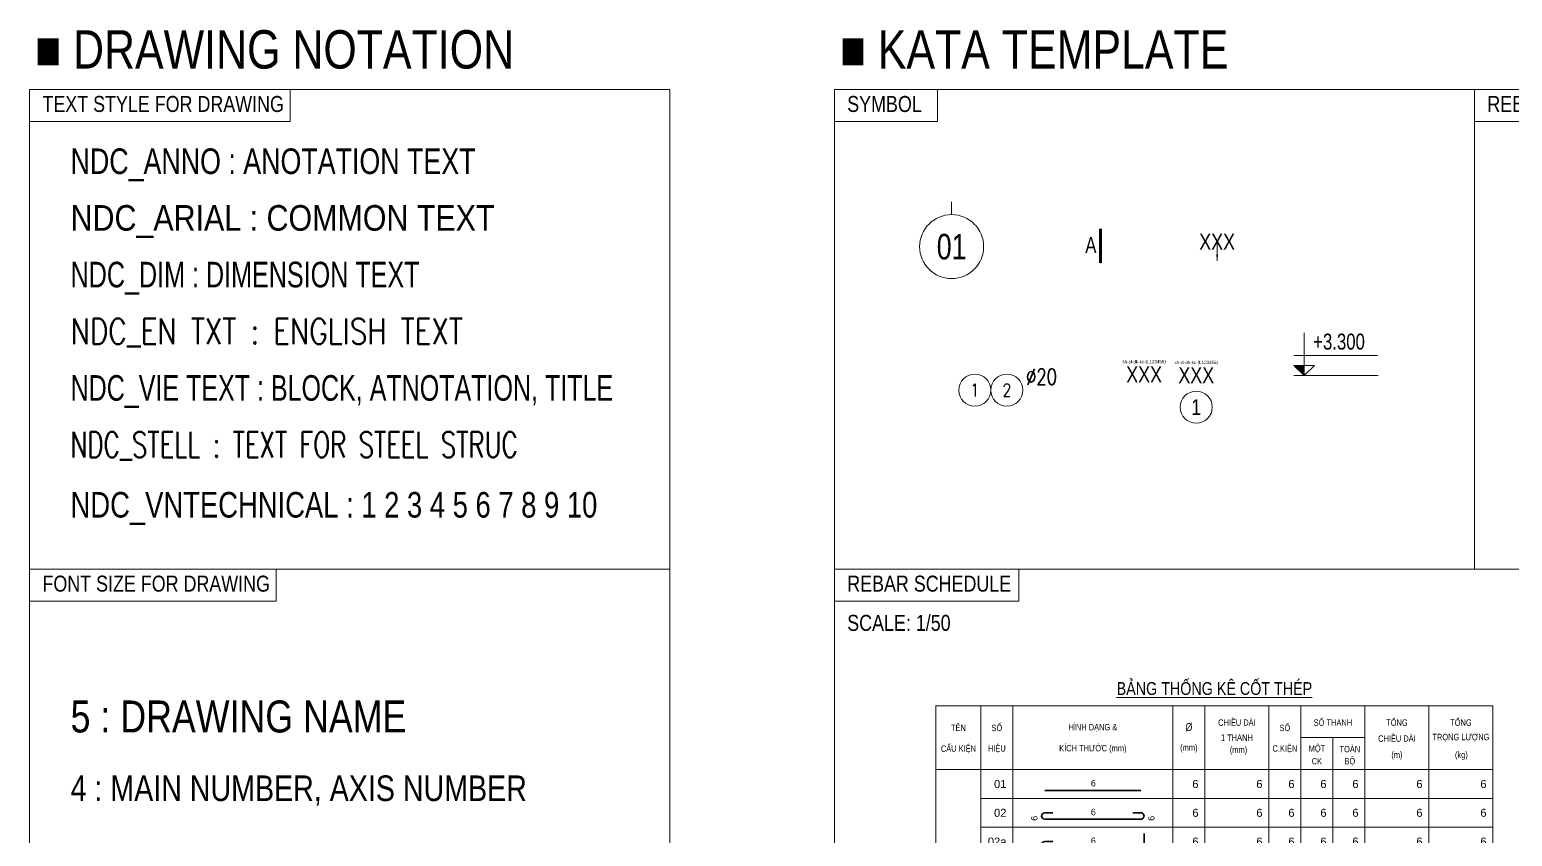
# Model space of a CAD drawing. Header units: millimetres. Extents: x -172050 to 1089997, y 452920 to 1051687.
# Drawn here: x -113596 to -90433, y 489152 to 501767 of the extents above; entities that cross this region are included whole.
import ezdxf
from ezdxf.enums import TextEntityAlignment as Align

# ---------------------------------------------------------------- set-up
doc = ezdxf.new("R2010")
doc.units = ezdxf.units.MM
doc.header["$MEASUREMENT"] = 0
doc.linetypes.add('CENTER2', pattern=[1.125, 0.75, -0.125, 0.125, -0.125])
doc.layers.get('Defpoints').update_dxf_attribs({"color": 151, "lineweight": 9})
for name, color, linetype, lineweight in [('NDC_FRAME', 7, 'Continuous', 20), ('NDC_S_ANNO', 7, 'Continuous', 20), ('NDC_S_AXIS', 5, 'CENTER2', 13), ('NDC_S_DIM', 1, 'Continuous', 15), ('NDC_S_REBAR', 4, 'Continuous', 35), ('NDC_S_SYMBOL', 1, 'Continuous', 15), ('NDC_S_TEXT SYMBOL', 7, 'Continuous', 20), ('NDC_S_VN TEXT', 7, 'Continuous', 20), ('NDC_Table', 3, 'Continuous', 20)]:
    doc.layers.add(name, color=color, linetype=linetype, lineweight=lineweight)
doc.styles.add('ARIAL', font='arial.ttf', dxfattribs={"width": 0.8})
doc.styles.add('NDC_ANNO', font='', dxfattribs={"width": 0.8})
doc.styles.add('NDC_ARIAL', font='arial.ttf', dxfattribs={"width": 0.85})
doc.styles.add('NDC_DIM', font='', dxfattribs={"width": 0.75})
doc.styles.add('NDC_EN TXT', font='romans.shx', dxfattribs={"width": 0.8})
doc.styles.add('NDC_STEEL', font='romans.shx', dxfattribs={"width": 0.8})
doc.styles.add('NDC_VIE TXT', font='arial.ttf', dxfattribs={"width": 0.8})
doc.styles.add('NDC_VNTEKNICAL', font='', dxfattribs={"width": 0.8})
doc.styles.get('NDC_ANNO').set_extended_font_data('Dotum')
doc.styles.get('NDC_DIM').set_extended_font_data('Dotum')
doc.styles.get('NDC_VNTEKNICAL').set_extended_font_data('.VnTeknical')
doc.dimstyles.new('NDC_dim_iso', dxfattribs={"dimtxt": 2.2, "dimasz": 1, "dimexe": 1.5, "dimexo": 2.5, "dimgap": 1, "dimtad": 1, "dimdec": 0, "dimzin": 0, "dimdsep": 46, "dimtxsty": 'NDC_DIM', "dimblk": 'DIMMARK', "dimcen": 0.09, "dimdle": 1.2, "dimclrd": 1, "dimclre": 1, "dimclrt": 3, "dimadec": 0, "dimazin": 0, "dimtfac": 1, "dimtdec": 0, "dimtix": 1, "dimtofl": 0, "dimtmove": 0, "dimatfit": 3, "dimfxl": 6, "dimfxlon": 1, "dimtolj": 1, "dimtzin": 0, "dimarcsym": 0})

# ---------------------------------------------------------------- blocks, each defined once
blk = doc.blocks.new('dang01')
at = {"layer": 'NDC_S_REBAR'}
blk.add_line((3405, -650), (6405, -650), dxfattribs=at)
at = {"layer": 'NDC_Table'}
for p, q in [((0, 0), (0, -900)), ((1405, 0), (1405, -900)), ((2405, 0), (2405, -900)), ((7405, 0), (7405, -900)), ((8405, 0), (8405, -900)), ((10405, 0), (10405, -900)), ((11405, 0), (11405, -900)), ((12405, 0), (12405, -900)), ((13405, 0), (13405, -900)), ((15405, 0), (15405, -900)), ((17405, 0), (17405, -900)), ((1405, -900), (17405, -900))]:
    blk.add_line(p, q, dxfattribs=at)
at = {"layer": 'NDC_S_VN TEXT', "style": 'ARIAL'}
for p in [(2205, -450), (8205, -450), (10205, -450), (11205, -450), (12205, -450), (13205, -450), (15205, -450), (17205, -450)]:
    blk.add_attdef('D03', text='', height=250, dxfattribs=at).set_placement(p, align=Align.MIDDLE_RIGHT)
blk.add_attdef('00000000', text='', height=200, dxfattribs=at).set_placement((4920, -425), align=Align.MIDDLE_CENTER)
blk = doc.blocks.new('dang02')
at = {"layer": 'NDC_S_REBAR'}
blk.add_lwpolyline([(3655, -450), (3405, -450, 1), (3405, -650), (6405, -650, 1.000854), (6405, -450), (6155, -450)], format="xyb", dxfattribs=at)
at = {"layer": 'NDC_Table'}
for p, q in [((0, 0), (0, -900)), ((1405, 0), (1405, -900)), ((2405, 0), (2405, -900)), ((7405, 0), (7405, -900)), ((8405, 0), (8405, -900)), ((10405, 0), (10405, -900)), ((11405, 0), (11405, -900)), ((12405, 0), (12405, -900)), ((13405, 0), (13405, -900)), ((15405, 0), (15405, -900)), ((17405, 0), (17405, -900)), ((1405, -900), (17405, -900))]:
    blk.add_line(p, q, dxfattribs=at)
at = {"layer": 'NDC_S_VN TEXT', "style": 'ARIAL'}
for p in [(2205, -450), (8205, -450), (10205, -450), (11205, -450), (12205, -450), (13205, -450), (15205, -450), (17205, -450)]:
    blk.add_attdef('D03', text='', height=250, dxfattribs=at).set_placement(p, align=Align.MIDDLE_RIGHT)
for p in [(3073, -699), (6733, -699)]:
    blk.add_attdef('D03', text='', height=200, rotation=90, dxfattribs=at).set_placement(p, align=Align.MIDDLE_LEFT)
blk.add_attdef('D03', text='', height=200, dxfattribs=at).set_placement((4920, -425), align=Align.MIDDLE_CENTER)
blk = doc.blocks.new('*U5')
at = {"layer": 'NDC_S_DIM'}
blk.add_circle((0, 0), 5, dxfattribs=at)
at = {"layer": 'NDC_S_SYMBOL'}
blk.add_line((0, 5), (0, 7), dxfattribs=at)
at = {"layer": 'NDC_S_TEXT SYMBOL', "color": 7, "style": 'NDC_ANNO', "width": 0.8}
blk.add_attdef('GRID', text='', height=4, dxfattribs=at).set_placement((0, 0), align=Align.MIDDLE)
blk = doc.blocks.new('*U186')
for centre in [(-7.5, 0), (-2.5, 0)]:
    blk.add_circle(centre, 2.5)
at = {"layer": 'NDC_S_VN TEXT', "color": 3, "style": 'NDC_EN TXT', "width": 0.75}
blk.add_attdef('DK1', (0.5, 0.85), '', height=2.5, dxfattribs=at)
at = {"layer": 'NDC_S_VN TEXT', "color": 7, "style": 'NDC_EN TXT', "width": 0.8}
for tag, p in [('SH1', (-7.5, 0)), ('SH2', (-2.5, 0))]:
    blk.add_attdef(tag, text='', height=2, dxfattribs=at).set_placement(p, align=Align.MIDDLE)
blk = doc.blocks.new('Tieude')
at = {"layer": 'NDC_Table'}
for p, q in [((0, 2000), (0, 0)), ((0, 2000), (17405, 2000)), ((1405, 2000), (1405, 0)), ((2405, 2000), (2405, 0)), ((7405, 2000), (7405, 0)), ((8405, 2000), (8405, 0)), ((10405, 2000), (10405, 0)), ((11405, 1000), (11405, 2000)), ((13405, 2000), (13405, 0)), ((15405, 2000), (15405, 0)), ((17405, 2000), (17405, 0)), ((11405, 1000), (13405, 1000)), ((11405, 1000), (11405, 0)), ((12405, 1000), (12405, 0)), ((0, 0), (17405, 0))]:
    blk.add_line(p, q, dxfattribs=at)
at = {"layer": 'NDC_S_VN TEXT', "style": 'ARIAL', "width": 0.8}
for s, height, p in [('%%UBẢNG THỐNG KÊ CỐT THÉP', 400, (8703, 2594)), ('TÊN', 200, (705, 1333)), ('SỐ', 200, (1905, 1333)), ('HÌNH DẠNG &', 200, (4905, 1333)), ('%%C', 250, (7905, 1333)), ('CHIỀU DÀI', 200, (9405, 1500)), ('SỐ', 200, (10905, 1333)), ('SỐ THANH', 200, (12405, 1500)), ('TỔNG', 200, (14405, 1500)), ('TỔNG', 200, (16405, 1500)), ('1 THANH', 200, (9405, 1000)), ('CHIỀU DÀI', 200, (14405, 1000)), ('TRỌNG LƯỢNG', 200, (16405, 1000)), ('CẤU KIỆN', 200, (705, 667)), ('HIỆU', 200, (1905, 667)), ('KÍCH THƯỚC (mm)', 200, (4905, 667)), ('(mm)', 200, (7905, 667)), ('(mm)', 200, (9455, 599)), ('C.KIỆN', 200, (10905, 667)), ('MỘT', 200, (11905, 667)), ('TOÀN', 200, (12935, 667)), ('(m)', 200, (14405, 443)), ('(kg)', 200, (16418, 443)), ('CK', 200, (11905, 264)), ('BỘ', 200, (12935, 271))]:
    blk.add_text(s, height=height, dxfattribs=at).set_placement(p, align=Align.MIDDLE)
blk = doc.blocks.new('dang02a')
at = {"layer": 'NDC_S_REBAR'}
blk.add_lwpolyline([(3655, -450), (3405, -450, 1), (3405, -650), (6405, -650, 0.415068), (6505, -550), (6505, -200)], format="xyb", dxfattribs=at)
at = {"layer": 'NDC_Table'}
for p, q in [((0, 0), (0, -900)), ((1405, 0), (1405, -900)), ((2405, 0), (2405, -900)), ((7405, 0), (7405, -900)), ((8405, 0), (8405, -900)), ((10405, 0), (10405, -900)), ((11405, 0), (11405, -900)), ((12405, 0), (12405, -900)), ((13405, 0), (13405, -900)), ((15405, 0), (15405, -900)), ((17405, 0), (17405, -900)), ((1405, -900), (17405, -900))]:
    blk.add_line(p, q, dxfattribs=at)
at = {"layer": 'NDC_S_VN TEXT', "style": 'ARIAL'}
for p in [(2205, -450), (8205, -450), (10205, -450), (11205, -450), (12205, -450), (13205, -450), (15205, -450), (17205, -450)]:
    blk.add_attdef('D03', text='', height=250, dxfattribs=at).set_placement(p, align=Align.MIDDLE_RIGHT)
for p in [(3073, -699), (6733, -699)]:
    blk.add_attdef('D03', text='', height=200, rotation=90, dxfattribs=at).set_placement(p, align=Align.MIDDLE_LEFT)
blk.add_attdef('D03', text='', height=200, dxfattribs=at).set_placement((4920, -425), align=Align.MIDDLE_CENTER)
blk = doc.blocks.new('kata_block_KHTCT')
at = {"layer": 'Defpoints', "color": 8, "style": 'ARIAL', "width": 0.8}
blk.add_attdef('CONG_THUC', text='', height=0.5, dxfattribs=at).set_placement((0, 2), align=Align.MIDDLE_CENTER)
at = {"layer": 'NDC_S_VN TEXT', "color": 3, "style": 'ARIAL', "width": 0.8}
blk.add_attdef('CHU_THICH', text='', height=2.5, dxfattribs=at).set_placement((0, 0), align=Align.MIDDLE_CENTER)
blk = doc.blocks.new('DIMMARK')
at = {"layer": 'NDC_S_DIM', "color": 1}
blk.add_line((-1.5, 0), (1, 0), dxfattribs=at)
at = {"layer": 'NDC_S_DIM', "color": 2, "const_width": 0.1}
blk.add_lwpolyline([(-0.42, -0.42), (0.42, 0.42)], dxfattribs=at)
blk = doc.blocks.new('*U144')
blk.add_circle((0, -5), 2.5)
at = {"layer": 'Defpoints', "color": 8, "style": 'ARIAL', "width": 0.8}
blk.add_attdef('CONG_THUC', text='', height=0.5, dxfattribs=at).set_placement((0, 2), align=Align.MIDDLE_CENTER)
at = {"layer": 'NDC_S_VN TEXT', "color": 3, "style": 'ARIAL', "width": 0.8}
blk.add_attdef('CHU_THICH', text='', height=2.5, dxfattribs=at).set_placement((0, 0), align=Align.MIDDLE_CENTER)
at = {"layer": 'NDC_S_VN TEXT', "color": 7, "style": 'ARIAL', "width": 0.8}
blk.add_attdef('SH', text='', height=2.5, dxfattribs=at).set_placement((0, -5), align=Align.MIDDLE)
blk = doc.blocks.new('*U178')
at = {"layer": 'NDC_S_ANNO', "linetype": 'ByBlock', "lineweight": -2}
blk.add_line((0, 4.36), (0, -1), dxfattribs=at)
at = {"layer": 'NDC_S_ANNO', "ltscale": 0.005, "const_width": 0.5}
blk.add_lwpolyline([(0, -1), (0, 4.36)], dxfattribs=at)
at = {"layer": 'NDC_S_TEXT SYMBOL', "linetype": 'ByBlock', "lineweight": -2, "style": 'NDC_ANNO', "width": 0.8}
blk.add_attdef('DETAIL', text='', height=2.5, dxfattribs=at).set_placement((-0.64, 1.82), align=Align.MIDDLE_RIGHT)
blk = doc.blocks.new('kata_block_CT')
at = {"layer": 'NDC_S_ANNO'}
blk.add_hatch(color=3, dxfattribs=at).paths.add_polyline_path([(0, 1.6), (-1.61, 1.6), (0, 0)])
at = {"layer": 'NDC_S_ANNO', "ltscale": 50}
h = blk.add_hatch(dxfattribs=at)
h.set_pattern_fill('ANSI31', color=256, scale=1.406251, style=0)
h.set_pattern_definition([(45, (0, 5e-12), (-3.157, 3.157), [])])
h.paths.add_polyline_path([(0, 1.6), (0, 0), (1.61, 1.6)])
for p, q in [((-1.59, 3.14), (11.47, 3.14)), ((11.56, 0), (-1.64, 0))]:
    blk.add_line(p, q, dxfattribs=at)
for points in [[(0, 6.69), (0, 0)], [(0, 0), (-1.61, 1.6), (0, 1.6)], [(0, 0), (1.61, 1.6), (0, 1.6)]]:
    blk.add_lwpolyline(points, dxfattribs=at)
at = {"layer": 'NDC_S_ANNO', "color": 8, "ltscale": 50}
blk.add_lwpolyline([(0, 0), (-1.61, 1.6), (0, 1.6)], dxfattribs=at)
at = {"layer": 'NDC_S_TEXT SYMBOL', "color": 3, "style": 'NDC_ANNO', "width": 0.8}
blk.add_attdef('CT', (1.41, 4.07), '', height=2.5, dxfattribs=at)
blk = doc.blocks.new('*U179')
at = {"layer": 'NDC_S_ANNO', "ltscale": 0.8, "style": 'ARIAL', "width": 0.8}
blk.add_attdef('TEN', text='', height=2.5, dxfattribs=at).set_placement((0, 3), align=Align.MIDDLE_CENTER)
at = {"layer": 'NDC_S_ANNO', "ltscale": 0.8, "style": 'ARIAL', "width": 0.8, "flags": 1}
blk.add_attdef('CHU_THICH', text='', height=2.5, dxfattribs=at).set_placement((0, 0), align=Align.MIDDLE_CENTER)
at = {"layer": 'Defpoints'}
blk.add_leader([(0, 0), (0, 3)], dimstyle='NDC_dim_iso', override={"dimgap": 0.625, "dimtad": 0}, dxfattribs=at)

msp = doc.modelspace()

# ---------------------------------------------------------------- linework, layer by layer
at = {"layer": 'NDC_FRAME'}
for p, q in [((-113596, 500829.1), (-113596, 470829.1)), ((-113596, 500829.1), (-103596, 500829.1)), ((-109526.9, 500329.1), (-109526.9, 500829.1)), ((-103596, 500829.1), (-103596, 470829.1)), ((-101023.9, 470829.1), (-101023.9, 500829.1)), ((-71023.9, 500829.1), (-101023.9, 500829.1)), ((-99415.3, 500329.1), (-99415.3, 500829.1)), ((-91023.9, 500829.1), (-91023.9, 493329.1)), ((-113596, 500329.1), (-109526.9, 500329.1)), ((-101023.9, 500329.1), (-99415.3, 500329.1)), ((-91023.9, 500329.1), (-88576.2, 500329.1)), ((-113596, 493329.1), (-103596, 493329.1)), ((-109746.6, 492829.1), (-109746.6, 493329.1)), ((-101023.9, 493329.1), (-71023.9, 493329.1)), ((-98141.5, 492829.1), (-98141.5, 493329.1)), ((-113596, 492829.1), (-109746.6, 492829.1)), ((-101023.9, 492829.1), (-98141.5, 492829.1))]:
    msp.add_line(p, q, dxfattribs=at)

# ---------------------------------------------------------------- block references
at = {"xscale": 100, "yscale": 100, "zscale": 100}
msp.add_blockref('kata_block_KHTCT', (-96185.6, 496374.6), dxfattribs=at).add_auto_attribs({'CHU_THICH': 'XXX', 'CONG_THUC': 'sh-sl-dk-kc-(L123456)'})
ref = msp.add_blockref('dang02a', (-99439, 489295.7), dxfattribs=dict(xscale=0.5, yscale=0.5, zscale=0.5))
ref.add_attrib('D03', '02a', dxfattribs={"layer": 'NDC_S_VN TEXT', "height": 125, "style": 'ARIAL'}).set_placement((-98336.4, 489070.7), align=Align.MIDDLE_RIGHT)
ref.add_attrib('D03', '6', dxfattribs={"layer": 'NDC_S_VN TEXT', "height": 100, "rotation": 90, "style": 'ARIAL'}).set_placement((-97902.4, 488946.1), align=Align.MIDDLE_LEFT)
ref.add_attrib('D03', '6', dxfattribs={"layer": 'NDC_S_VN TEXT', "height": 100, "style": 'ARIAL'}).set_placement((-96979.2, 489083.3), align=Align.MIDDLE_CENTER)
ref.add_attrib('D03', '6', dxfattribs={"layer": 'NDC_S_VN TEXT', "height": 100, "rotation": 90, "style": 'ARIAL'}).set_placement((-96072.8, 488946.1), align=Align.MIDDLE_LEFT)
ref.add_attrib('D03', '6', dxfattribs={"layer": 'NDC_S_VN TEXT', "height": 125, "style": 'ARIAL'}).set_placement((-95336.4, 489070.7), align=Align.MIDDLE_RIGHT)
ref.add_attrib('D03', '6', dxfattribs={"layer": 'NDC_S_VN TEXT', "height": 125, "style": 'ARIAL'}).set_placement((-94336.4, 489070.7), align=Align.MIDDLE_RIGHT)
ref.add_attrib('D03', '6', dxfattribs={"layer": 'NDC_S_VN TEXT', "height": 125, "style": 'ARIAL'}).set_placement((-93836.4, 489070.7), align=Align.MIDDLE_RIGHT)
ref.add_attrib('D03', '6', dxfattribs={"layer": 'NDC_S_VN TEXT', "height": 125, "style": 'ARIAL'}).set_placement((-93336.4, 489070.7), align=Align.MIDDLE_RIGHT)
ref.add_attrib('D03', '6', dxfattribs={"layer": 'NDC_S_VN TEXT', "height": 125, "style": 'ARIAL'}).set_placement((-92836.4, 489070.9), align=Align.MIDDLE_RIGHT)
ref.add_attrib('D03', '6', dxfattribs={"layer": 'NDC_S_VN TEXT', "height": 125, "style": 'ARIAL'}).set_placement((-91836.4, 489070.7), align=Align.MIDDLE_RIGHT)
ref.add_attrib('D03', '6', dxfattribs={"layer": 'NDC_S_VN TEXT', "height": 125, "style": 'ARIAL'}).set_placement((-90836.4, 489070.7), align=Align.MIDDLE_RIGHT)
at = {"layer": 'NDC_S_AXIS', "xscale": 100, "yscale": 100, "zscale": 100}
msp.add_blockref('*U5', (-99192.6, 498373.4), dxfattribs=at).add_auto_attribs({'GRID': '01'})
at = {"layer": 'NDC_S_VN TEXT', "xscale": 100, "yscale": 100, "zscale": 100}
for name, p, values in [('*U178', (-96866.4, 498217.2), {'DETAIL': 'A'}), ('*U179', (-95045.3, 498149.9), {'TEN': 'XXX'}), ('kata_block_CT', (-93685.6, 496356.5), {'CT': '+3.300'}), ('*U186', (-98080, 496129.5), {'SH1': '1', 'SH2': '2', 'DK1': '%%c20'}), ('*U144', (-95371.4, 496363.3), {'CHU_THICH': 'XXX', 'CONG_THUC': 'sh-sl-dk-kc-(L123456)', 'SH': '1'})]:
    msp.add_blockref(name, p, dxfattribs=at).add_auto_attribs(values)
at = {"layer": 'NDC_S_VN TEXT', "xscale": 0.5, "yscale": 0.5, "zscale": 0.5}
msp.add_blockref('Tieude', (-99439, 490195.7), dxfattribs=at)
at = {"layer": 'NDC_S_VN TEXT'}
ref = msp.add_blockref('dang01', (-99439, 490195.7), dxfattribs=dict(at, xscale=0.5, yscale=0.5, zscale=0.5))
ref.add_attrib('D03', '01', dxfattribs={"height": 125, "style": 'ARIAL'}).set_placement((-98336.4, 489970.7), align=Align.MIDDLE_RIGHT)
ref.add_attrib('00000000', '6', dxfattribs={"height": 100, "style": 'ARIAL'}).set_placement((-96979.2, 489983.3), align=Align.MIDDLE_CENTER)
ref.add_attrib('D03', '6', dxfattribs={"height": 125, "style": 'ARIAL'}).set_placement((-95336.4, 489970.7), align=Align.MIDDLE_RIGHT)
ref.add_attrib('D03', '6', dxfattribs={"height": 125, "style": 'ARIAL'}).set_placement((-94336.4, 489970.7), align=Align.MIDDLE_RIGHT)
ref.add_attrib('D03', '6', dxfattribs={"height": 125, "style": 'ARIAL'}).set_placement((-93836.4, 489970.7), align=Align.MIDDLE_RIGHT)
ref.add_attrib('D03', '6', dxfattribs={"height": 125, "style": 'ARIAL'}).set_placement((-93336.4, 489970.7), align=Align.MIDDLE_RIGHT)
ref.add_attrib('D03', '6', dxfattribs={"height": 125, "style": 'ARIAL'}).set_placement((-92836.4, 489970.9), align=Align.MIDDLE_RIGHT)
ref.add_attrib('D03', '6', dxfattribs={"height": 125, "style": 'ARIAL'}).set_placement((-91836.4, 489970.7), align=Align.MIDDLE_RIGHT)
ref.add_attrib('D03', '6', dxfattribs={"height": 125, "style": 'ARIAL'}).set_placement((-90836.4, 489970.7), align=Align.MIDDLE_RIGHT)
ref = msp.add_blockref('dang02', (-99439, 489745.7), dxfattribs=dict(at, xscale=0.5, yscale=0.5, zscale=0.5))
ref.add_attrib('D03', '02', dxfattribs={"height": 125, "style": 'ARIAL'}).set_placement((-98336.4, 489520.7), align=Align.MIDDLE_RIGHT)
ref.add_attrib('D03', '6', dxfattribs={"height": 100, "rotation": 90, "style": 'ARIAL'}).set_placement((-97902.4, 489396.1), align=Align.MIDDLE_LEFT)
ref.add_attrib('D03', '6', dxfattribs={"height": 100, "style": 'ARIAL'}).set_placement((-96979.2, 489533.3), align=Align.MIDDLE_CENTER)
ref.add_attrib('D03', '6', dxfattribs={"height": 100, "rotation": 90, "style": 'ARIAL'}).set_placement((-96072.8, 489396.1), align=Align.MIDDLE_LEFT)
ref.add_attrib('D03', '6', dxfattribs={"height": 125, "style": 'ARIAL'}).set_placement((-95336.4, 489520.7), align=Align.MIDDLE_RIGHT)
ref.add_attrib('D03', '6', dxfattribs={"height": 125, "style": 'ARIAL'}).set_placement((-94336.4, 489520.7), align=Align.MIDDLE_RIGHT)
ref.add_attrib('D03', '6', dxfattribs={"height": 125, "style": 'ARIAL'}).set_placement((-93836.4, 489520.7), align=Align.MIDDLE_RIGHT)
ref.add_attrib('D03', '6', dxfattribs={"height": 125, "style": 'ARIAL'}).set_placement((-93336.4, 489520.7), align=Align.MIDDLE_RIGHT)
ref.add_attrib('D03', '6', dxfattribs={"height": 125, "style": 'ARIAL'}).set_placement((-92836.4, 489520.9), align=Align.MIDDLE_RIGHT)
ref.add_attrib('D03', '6', dxfattribs={"height": 125, "style": 'ARIAL'}).set_placement((-91836.4, 489520.7), align=Align.MIDDLE_RIGHT)
ref.add_attrib('D03', '6', dxfattribs={"height": 125, "style": 'ARIAL'}).set_placement((-90836.4, 489520.7), align=Align.MIDDLE_RIGHT)

# ---------------------------------------------------------------- texts
at = {"layer": 'NDC_S_VN TEXT', "color": 3, "style": 'NDC_VIE TXT', "width": 0.8}
for s, height, p in [('■ DRAWING NOTATION', 600, (-113509.8, 501457.6)), ('■ KATA TEMPLATE ', 600, (-100937.7, 501457.6)), ('TEXT STYLE FOR DRAWING', 250, (-113396, 500604.1)), ('SYMBOL', 250, (-100823.9, 500604.1)), ('REBAR BLOCK', 250, (-90823.9, 500604.1)), ('FONT SIZE FOR DRAWING', 250, (-113396, 493104.1)), ('REBAR SCHEDULE', 250, (-100823.9, 493104.1)), ('SCALE: 1/50', 250, (-100823.9, 492490.7))]:
    msp.add_text(s, height=height, dxfattribs=at).set_placement(p, align=Align.MIDDLE_LEFT)
at = {"layer": 'NDC_S_VN TEXT'}
for s, height, style, width, p in [('NDC_ANNO : ANOTATION TEXT', 400, 'NDC_ANNO', 0.8, (-112956.7, 499709.1)), ('NDC_ARIAL : COMMON TEXT ', 400, 'NDC_ARIAL', 0.85, (-112956.7, 498822.8)), ('NDC_DIM : DIMENSION TEXT', 400, 'NDC_DIM', 0.75, (-112956.7, 497936.6)), ('NDC_EN TXT : ENGLISH TEXT', 400, 'NDC_EN TXT', 0.8, (-112956.7, 497050.3)), ('NDC_VIE TEXT : BLOCK, ATNOTATION, TITLE', 400, 'NDC_VIE TXT', 0.7, (-112956.7, 496164)), ('NDC_STELL : TEXT FOR STEEL STRUC', 400, 'NDC_STEEL', 0.7, (-112956.7, 495277.7)), ('NDC_VNTECHNICAL : 1 2 3 4 5 6 7 8 9 10', 400, 'NDC_VNTEKNICAL', 0.8, (-112956.7, 494336.9)), ('5 : DRAWING NAME', 500, 'NDC_VIE TXT', 0.8, (-112956.7, 491027)), ('4 : MAIN NUMBER, AXIS NUMBER', 400, 'NDC_VIE TXT', 0.8, (-112956.7, 489904.9))]:
    msp.add_text(s, height=height, dxfattribs=dict(at, style=style, width=width)).set_placement(p, align=Align.MIDDLE_LEFT)

doc.saveas('drawing.dxf')
